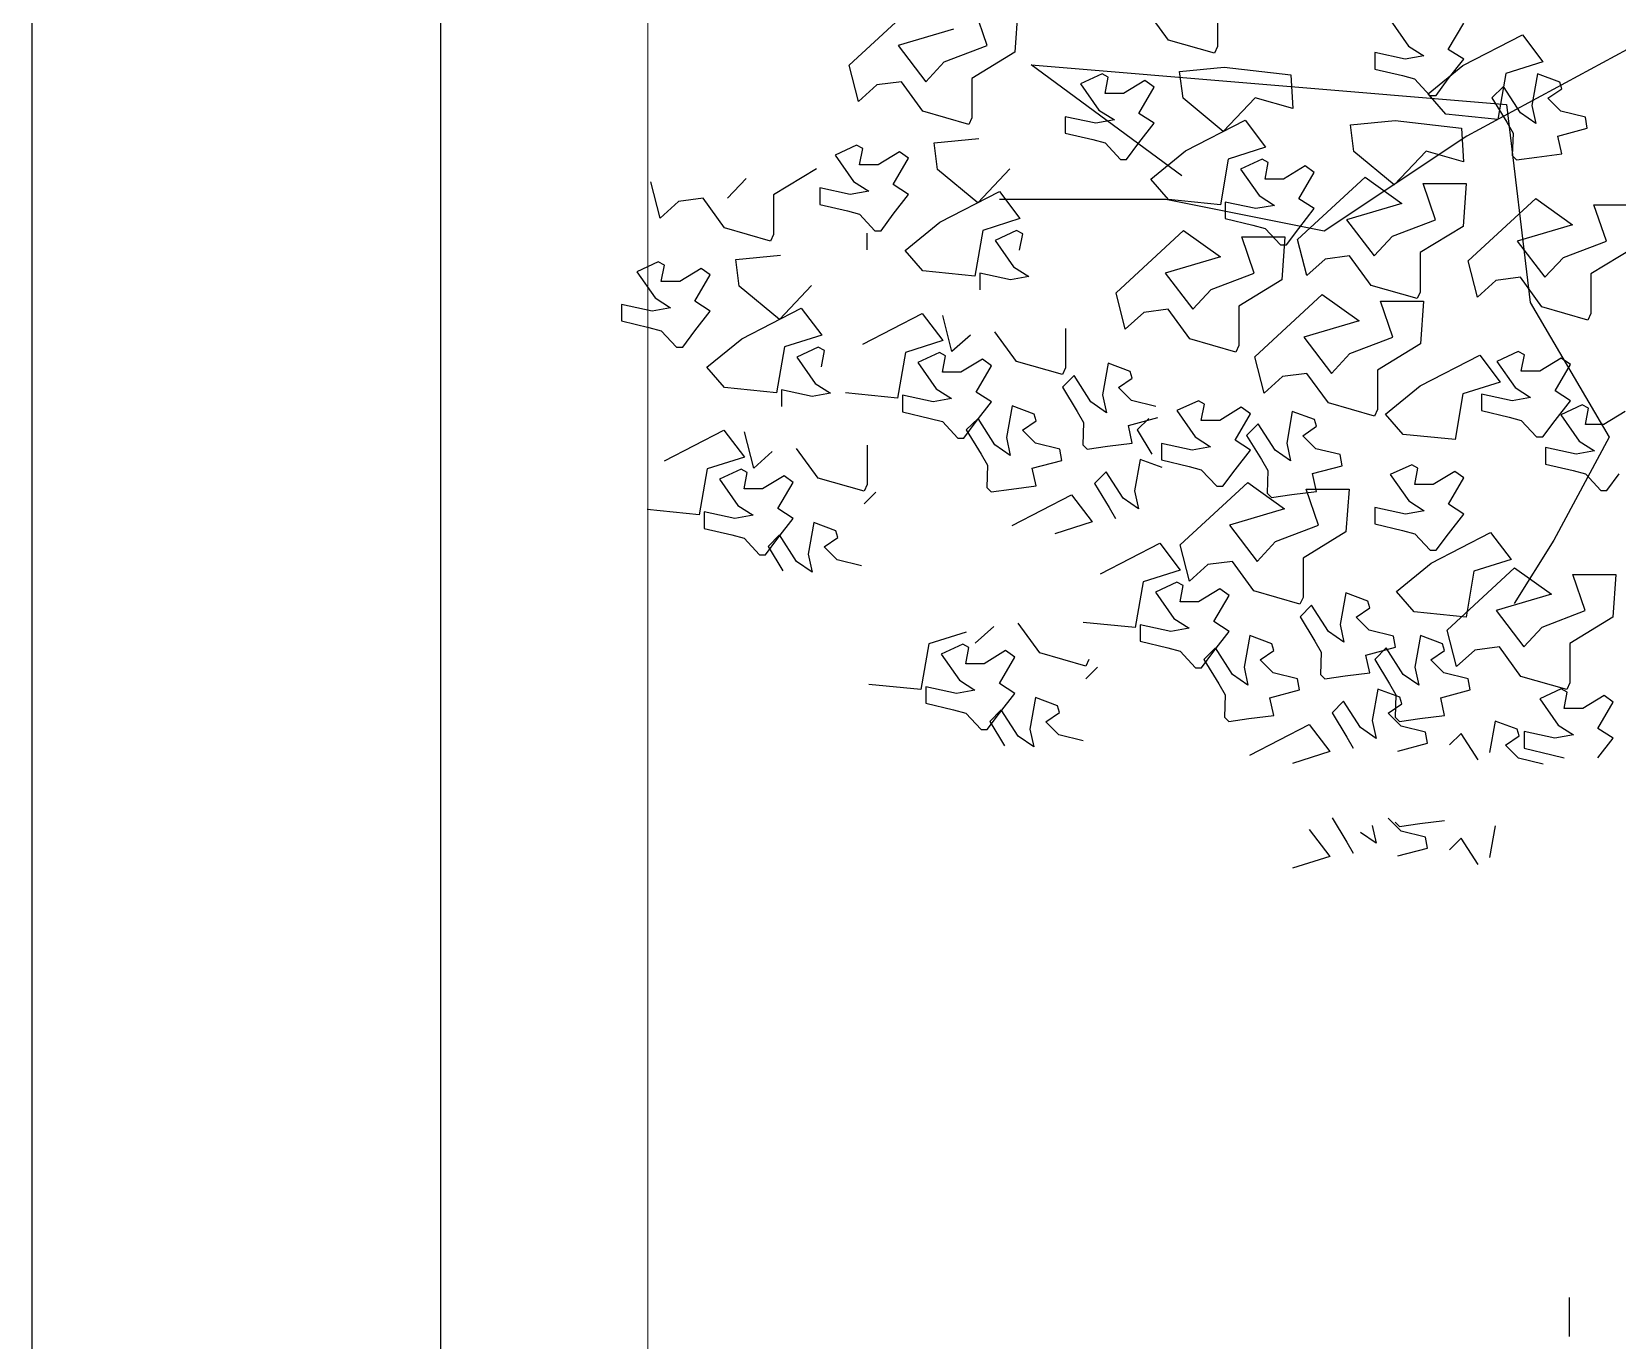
# Model space of a CAD drawing. Header units: metres. Extents: x -1655 to 449, y 40 to 361.
# Drawn here: x 69.307 to 70.083, y 59.16 to 59.801 of the extents above; entities that cross this region are included whole.
import ezdxf

# ---------------------------------------------------------------- set-up
doc = ezdxf.new("R2010")
doc.units = ezdxf.units.M
doc.header["$MEASUREMENT"] = 0
doc.layers.add('Layer5', color=31, linetype='Continuous', lineweight=9)
doc.layers.add('paisajismo', color=7, linetype='Continuous')

# ---------------------------------------------------------------- blocks, each defined once
blk = doc.blocks.new('A$C78ED2221')
at = {"layer": 'paisajismo', "color": 86}
for p, q in [((0.2983, 1.1663), (0.3867, 1.2481)), ((0.4791, 1.1921), (0.4629, 1.2395)), ((0.5192, 1.2395), (0.5152, 1.1835)), ((0.7162, 1.1993), (0.688, 1.2381)), ((0.7804, 1.2424), (0.7804, 1.1907)), ((1.0064, 1.2258), (1.0305, 1.1915)), ((0.4348, 1.2136), (0.3625, 1.1921)), ((1.0827, 1.1871), (1.1028, 1.2216)), ((1.1019, 1.166), (1.1798, 1.2062)), ((1.3557, 1.2081), (1.1069, 1.0734)), ((1.1798, 1.2062), (1.2066, 1.1708)), ((0.3625, 1.1921), (0.3987, 1.1448)), ((0.4228, 1.1707), (0.4791, 1.1921)), ((0.5152, 1.1835), (0.459, 1.1491)), ((0.7764, 1.1821), (0.7162, 1.1993)), ((0.7804, 1.1907), (0.7764, 1.1821)), ((1.0305, 1.1915), (1.0506, 1.1785)), ((1.1028, 1.1742), (1.0827, 1.1871)), ((0.3103, 1.119), (0.2983, 1.1663)), ((0.3987, 1.1448), (0.4228, 1.1707)), ((0.7336, 1.0216), (0.5365, 1.1667)), ((0.5365, 1.1667), (1.1587, 1.1148)), ((0.7309, 1.1581), (0.7893, 1.1637)), ((0.7893, 1.1637), (0.8764, 1.1539)), ((1.0264, 1.1742), (0.9863, 1.1829)), ((0.9863, 1.1829), (0.9863, 1.1613)), ((1.0506, 1.1785), (1.0264, 1.1742)), ((1.0563, 1.1289), (1.1019, 1.166)), ((1.0827, 1.1484), (1.1028, 1.1742)), ((1.2066, 1.1708), (1.1578, 1.1553)), ((0.3666, 1.1448), (0.3344, 1.1405)), ((0.3947, 1.1061), (0.3666, 1.1448)), ((0.6293, 1.1549), (0.6012, 1.142)), ((0.6012, 1.142), (0.6253, 1.1076)), ((0.6373, 1.1506), (0.6293, 1.1549)), ((0.6333, 1.1292), (0.6373, 1.1506)), ((0.6855, 1.1463), (0.6574, 1.1292)), ((0.6975, 1.1377), (0.6855, 1.1463)), ((0.7353, 1.1231), (0.7309, 1.1581)), ((0.8764, 1.1539), (0.8791, 1.1096)), ((0.9863, 1.1613), (1.0225, 1.1527)), ((1.0225, 1.1527), (1.0385, 1.1484)), ((1.0385, 1.1484), (1.0586, 1.1269)), ((1.0666, 1.1269), (1.0827, 1.1484)), ((1.1578, 1.1553), (1.1475, 1.0954)), ((1.1995, 1.1549), (1.1922, 1.1136)), ((1.2286, 1.1442), (1.1995, 1.1549)), ((1.2312, 1.1354), (1.2286, 1.1442)), ((0.3344, 1.1405), (0.3103, 1.119)), ((0.6574, 1.1292), (0.6333, 1.1292)), ((0.6774, 1.1033), (0.6975, 1.1377)), ((0.7881, 1.0796), (0.7353, 1.1231)), ((0.8299, 1.1238), (0.7881, 1.0796)), ((0.8791, 1.1096), (0.8299, 1.1238)), ((1.0794, 1.1023), (1.0563, 1.1289)), ((1.0586, 1.1269), (1.0666, 1.1269)), ((1.1549, 1.1387), (1.1397, 1.1235)), ((1.1397, 1.1235), (1.1592, 1.0919)), ((1.1772, 1.1042), (1.1549, 1.1387)), ((1.2131, 1.1231), (1.2312, 1.1354)), ((0.6253, 1.1076), (0.6454, 1.0947)), ((0.6975, 1.0903), (0.6774, 1.1033)), ((1.1475, 1.0954), (1.0794, 1.1023)), ((1.1587, 1.1148), (1.1898, 0.8557)), ((1.1973, 1.0902), (1.1772, 1.1042)), ((1.1922, 1.1136), (1.1973, 1.0902)), ((0.6212, 1.0903), (0.5811, 1.099)), ((0.5811, 1.099), (0.5811, 1.0775)), ((0.6454, 1.0947), (0.6212, 1.0903)), ((0.6774, 1.0646), (0.6975, 1.0903)), ((0.7386, 1.0542), (0.8165, 1.0944)), ((0.9545, 1.0883), (1.0129, 1.0938)), ((0.9589, 1.0533), (0.9545, 1.0883)), ((1.0129, 1.0938), (1.1, 1.084)), ((1.1, 1.084), (1.1027, 1.0397)), ((1.1592, 1.0919), (1.1675, 1.0774)), ((0.3079, 1.0617), (0.2797, 1.0487)), ((0.3159, 1.0573), (0.3079, 1.0617)), ((0.4138, 1.0299), (0.4094, 1.0648)), ((0.5811, 1.0775), (0.6172, 1.0689)), ((0.6172, 1.0689), (0.6333, 1.0646)), ((0.6333, 1.0646), (0.6534, 1.043)), ((0.6614, 1.043), (0.6774, 1.0646)), ((0.8433, 1.059), (0.7944, 1.0435)), ((1.1069, 1.0734), (0.9202, 0.949)), ((1.1675, 1.0774), (1.1664, 1.048)), ((0.2797, 1.0487), (0.3038, 1.0143)), ((0.3118, 1.0359), (0.3159, 1.0573)), ((0.3641, 1.0531), (0.336, 1.0359)), ((0.356, 1.01), (0.3761, 1.0445)), ((0.3761, 1.0445), (0.3641, 1.0531)), ((0.6534, 1.043), (0.6614, 1.043)), ((0.693, 1.0172), (0.7386, 1.0542)), ((0.7944, 1.0435), (0.7842, 0.9836)), ((0.8389, 1.0432), (0.8108, 1.0302)), ((0.8469, 1.0388), (0.8389, 1.0432)), ((0.8429, 1.0174), (0.8469, 1.0388)), ((1.0117, 1.0098), (0.9589, 1.0533)), ((1.0535, 1.0539), (1.0117, 1.0098)), ((1.1027, 1.0397), (1.0535, 1.0539)), ((1.1664, 1.048), (1.1721, 1.0423)), ((1.1721, 1.0423), (1.1987, 1.0462)), ((0.139, 0.9921), (0.1632, 1.018)), ((0.2556, 1.0309), (0.1993, 0.9965)), ((0.336, 1.0359), (0.3118, 1.0359)), ((0.4667, 0.9863), (0.4138, 1.0299)), ((0.5085, 1.0305), (0.4667, 0.9863)), ((0.8108, 1.0302), (0.8349, 0.9958)), ((0.867, 1.0174), (0.8429, 1.0174)), ((0.8951, 1.0346), (0.867, 1.0174)), ((0.8852, 0.9382), (0.9736, 1.02)), ((0.887, 0.9915), (0.9071, 1.026)), ((0.9071, 1.026), (0.8951, 1.0346)), ((0.9736, 1.02), (1.0218, 0.9855)), ((0.0507, 0.9663), (0.0386, 1.0137)), ((0.2596, 1.0057), (0.2596, 0.9842)), ((0.2997, 0.9971), (0.2596, 1.0057)), ((0.3239, 1.0014), (0.2997, 0.9971)), ((0.3038, 1.0143), (0.3239, 1.0014)), ((0.3761, 0.9971), (0.356, 1.01)), ((0.356, 0.9713), (0.3761, 0.9971)), ((0.4171, 0.9609), (0.495, 1.0011)), ((0.495, 1.0011), (0.5218, 0.9657)), ((0.7161, 0.9905), (0.693, 1.0172)), ((1.0499, 1.0114), (1.1061, 1.0114)), ((1.066, 0.964), (1.0499, 1.0114)), ((1.1061, 1.0114), (1.1021, 0.9554)), ((2.6741, 1.0168), (2.7303, 1.0168)), ((0.0748, 0.9879), (0.0507, 0.9663)), ((0.1069, 0.9921), (0.0748, 0.9879)), ((0.1351, 0.9534), (0.1069, 0.9921)), ((0.2596, 0.9842), (0.2958, 0.9756)), ((0.7128, 0.9905), (0.4951, 0.9905)), ((0.9202, 0.949), (0.7128, 0.9905)), ((0.7842, 0.9836), (0.7161, 0.9905)), ((0.8308, 0.9786), (0.7907, 0.9872)), ((0.7907, 0.9872), (0.7907, 0.9657)), ((0.855, 0.9829), (0.8308, 0.9786)), ((0.8349, 0.9958), (0.855, 0.9829)), ((0.9071, 0.9786), (0.887, 0.9915)), ((0.887, 0.9528), (0.9071, 0.9786)), ((1.0218, 0.9855), (0.9495, 0.964)), ((1.1088, 0.9103), (1.1972, 0.992)), ((1.2734, 0.9834), (1.3297, 0.9834)), ((1.2896, 0.936), (1.2734, 0.9834)), ((0.2958, 0.9756), (0.3118, 0.9713)), ((0.3118, 0.9713), (0.3319, 0.9497)), ((0.3399, 0.9497), (0.356, 0.9713)), ((0.3715, 0.9239), (0.4171, 0.9609)), ((0.5218, 0.9657), (0.473, 0.9502)), ((0.7907, 0.9657), (0.8268, 0.9571)), ((0.8268, 0.9571), (0.8429, 0.9528)), ((0.9495, 0.964), (0.9856, 0.9167)), ((1.0098, 0.9425), (1.066, 0.964)), ((1.1021, 0.9554), (1.0459, 0.921)), ((0.3215, 0.9464), (0.3215, 0.9248)), ((0.3319, 0.9497), (0.3399, 0.9497)), ((0.473, 0.9502), (0.4627, 0.8903)), ((0.5174, 0.9499), (0.4893, 0.9369)), ((0.4893, 0.9369), (0.5134, 0.9026)), ((0.5255, 0.9455), (0.5174, 0.9499)), ((0.5214, 0.9241), (0.5255, 0.9455)), ((0.6477, 0.8683), (0.7361, 0.9501)), ((0.7361, 0.9501), (0.7842, 0.9157)), ((0.8429, 0.9528), (0.863, 0.9312)), ((0.871, 0.9312), (0.887, 0.9528)), ((0.9856, 0.9167), (1.0098, 0.9425)), ((1.173, 0.936), (1.2092, 0.8887)), ((1.2333, 0.9146), (1.2896, 0.936)), ((0.3946, 0.8972), (0.3715, 0.9239)), ((0.9535, 0.9167), (0.9214, 0.9124)), ((0.9816, 0.8779), (0.9535, 0.9167)), ((1.0459, 0.921), (1.0459, 0.8694)), ((1.2092, 0.8887), (1.2333, 0.9146)), ((1.3257, 0.9274), (1.2695, 0.8931)), ((0.0482, 0.909), (0.0201, 0.8961)), ((0.0201, 0.8961), (0.0442, 0.8617)), ((0.0562, 0.9047), (0.0482, 0.909)), ((0.0522, 0.8832), (0.0562, 0.9047)), ((0.1045, 0.9004), (0.0763, 0.8832)), ((0.1164, 0.8918), (0.1045, 0.9004)), ((0.1542, 0.8772), (0.1498, 0.9122)), ((0.4627, 0.8903), (0.3946, 0.8972)), ((0.4692, 0.894), (0.4692, 0.8724)), ((0.5093, 0.8853), (0.4692, 0.894)), ((0.5134, 0.9026), (0.5335, 0.8896)), ((1.1209, 0.8629), (1.1088, 0.9103)), ((1.2695, 0.8931), (1.2695, 0.8414)), ((0.0763, 0.8832), (0.0522, 0.8832)), ((0.0963, 0.8574), (0.1164, 0.8918)), ((0.207, 0.8337), (0.1542, 0.8772)), ((0.2488, 0.8779), (0.207, 0.8337)), ((0.5335, 0.8896), (0.5093, 0.8853)), ((1.0419, 0.8608), (0.9816, 0.8779)), ((1.1449, 0.8845), (1.1209, 0.8629)), ((1.1771, 0.8887), (1.1449, 0.8845)), ((1.2052, 0.85), (1.1771, 0.8887)), ((0.0401, 0.8444), (0, 0.8531)), ((0, 0.8531), (0, 0.8316)), ((0.0442, 0.8617), (0.0643, 0.8488)), ((0.1164, 0.8444), (0.0963, 0.8574)), ((0.9177, 0.8663), (0.9659, 0.8318)), ((0.994, 0.8577), (1.0502, 0.8577)), ((1.0101, 0.8103), (0.994, 0.8577)), ((1.0459, 0.8694), (1.0419, 0.8608)), ((1.0502, 0.8577), (1.0463, 0.8017)), ((1.1898, 0.8557), (1.2935, 0.6796)), ((0, 0.8316), (0.0361, 0.823)), ((0.0643, 0.8488), (0.0401, 0.8444)), ((0.0963, 0.8186), (0.1164, 0.8444)), ((0.1575, 0.8083), (0.2354, 0.8485)), ((0.2354, 0.8485), (0.2622, 0.8131)), ((0.316, 0.8012), (0.3939, 0.8414)), ((0.3939, 0.8414), (0.4207, 0.806)), ((0.4328, 0.7916), (0.4207, 0.8389)), ((0.9659, 0.8318), (0.8936, 0.8103)), ((1.2654, 0.8328), (1.2052, 0.85)), ((1.2695, 0.8414), (1.2654, 0.8328)), ((0.0361, 0.823), (0.0522, 0.8186)), ((0.0522, 0.8186), (0.0723, 0.7971)), ((0.0803, 0.7971), (0.0963, 0.8186)), ((0.2622, 0.8131), (0.2134, 0.7976)), ((0.4569, 0.8131), (0.4328, 0.7916)), ((0.5171, 0.7787), (0.489, 0.8174)), ((0.5814, 0.8217), (0.5814, 0.7701)), ((0.9539, 0.7888), (1.0101, 0.8103)), ((0.0723, 0.7971), (0.0803, 0.7971)), ((0.1119, 0.7712), (0.1575, 0.8083)), ((0.2134, 0.7976), (0.2031, 0.7377)), ((0.2578, 0.7972), (0.2297, 0.7843)), ((0.2658, 0.7929), (0.2578, 0.7972)), ((0.2618, 0.7714), (0.2658, 0.7929)), ((0.3719, 0.7905), (0.3616, 0.7306)), ((0.4207, 0.806), (0.3719, 0.7905)), ((0.4163, 0.7902), (0.3882, 0.7772)), ((0.4243, 0.7858), (0.4163, 0.7902)), ((1.0463, 0.8017), (0.99, 0.7673)), ((1.1743, 0.7916), (1.1461, 0.7787)), ((1.1823, 0.7873), (1.1743, 0.7916)), ((0.135, 0.7446), (0.1119, 0.7712)), ((0.2297, 0.7843), (0.2538, 0.7499)), ((0.3882, 0.7772), (0.4123, 0.7429)), ((0.4203, 0.7644), (0.4243, 0.7858)), ((0.4726, 0.7816), (0.4444, 0.7644)), ((0.4645, 0.7385), (0.4846, 0.773)), ((0.4846, 0.773), (0.4726, 0.7816)), ((0.5774, 0.7615), (0.5171, 0.7787)), ((0.5814, 0.7701), (0.5774, 0.7615)), ((0.6372, 0.7762), (0.6299, 0.7348)), ((0.8414, 0.7372), (0.8293, 0.7845)), ((0.9297, 0.763), (0.9539, 0.7888)), ((1.046, 0.7468), (1.1239, 0.787)), ((1.1239, 0.787), (1.1507, 0.7516)), ((1.1461, 0.7787), (1.1702, 0.7443)), ((1.1782, 0.7658), (1.1823, 0.7873)), ((1.2305, 0.783), (1.2024, 0.7658)), ((1.2224, 0.74), (1.2425, 0.7744)), ((1.2425, 0.7744), (1.2305, 0.783)), ((0.2538, 0.7499), (0.2739, 0.737)), ((0.4444, 0.7644), (0.4203, 0.7644)), ((0.5926, 0.76), (0.5774, 0.7448)), ((0.6148, 0.7255), (0.5926, 0.76)), ((0.6508, 0.7444), (0.6689, 0.7567)), ((0.6689, 0.7567), (0.6663, 0.7654)), ((0.8655, 0.7587), (0.8414, 0.7372)), ((0.9258, 0.7242), (0.8976, 0.763)), ((0.99, 0.7673), (0.99, 0.7156)), ((1.1507, 0.7516), (1.1019, 0.7361)), ((1.2024, 0.7658), (1.1782, 0.7658)), ((0.2031, 0.7377), (0.135, 0.7446)), ((0.2497, 0.7326), (0.2096, 0.7413)), ((0.2096, 0.7413), (0.2096, 0.7198)), ((0.2739, 0.737), (0.2497, 0.7326)), ((0.3616, 0.7306), (0.2935, 0.7375)), ((0.4082, 0.7256), (0.3681, 0.7343)), ((0.3681, 0.7343), (0.3681, 0.7127)), ((0.4324, 0.7299), (0.4082, 0.7256)), ((0.4123, 0.7429), (0.4324, 0.7299)), ((0.4846, 0.7256), (0.4645, 0.7385)), ((0.5774, 0.7448), (0.5969, 0.7131)), ((0.6299, 0.7348), (0.635, 0.7115)), ((0.6679, 0.7273), (0.6508, 0.7444)), ((0.6999, 0.7196), (0.6679, 0.7273)), ((0.7554, 0.7272), (0.7272, 0.7142)), ((0.7634, 0.7228), (0.7554, 0.7272)), ((1.0004, 0.7097), (1.046, 0.7468)), ((1.1019, 0.7361), (1.0916, 0.6762)), ((1.1662, 0.727), (1.1261, 0.7357)), ((1.1261, 0.7357), (1.1261, 0.7142)), ((1.1903, 0.7314), (1.1662, 0.727)), ((1.1702, 0.7443), (1.1903, 0.7314)), ((1.2425, 0.727), (1.2224, 0.74)), ((1.2224, 0.7012), (1.2425, 0.727)), ((0.3681, 0.7127), (0.4043, 0.7041)), ((0.4645, 0.6998), (0.4846, 0.7256)), ((0.5115, 0.7203), (0.5042, 0.6789)), ((0.5405, 0.7095), (0.5115, 0.7203)), ((0.5431, 0.7008), (0.5405, 0.7095)), ((0.5969, 0.7131), (0.6051, 0.6987)), ((0.635, 0.7115), (0.6148, 0.7255)), ((0.7272, 0.7142), (0.7513, 0.6798)), ((0.7593, 0.7014), (0.7634, 0.7228)), ((0.8116, 0.7186), (0.7835, 0.7014)), ((0.8035, 0.6755), (0.8236, 0.71)), ((0.8236, 0.71), (0.8116, 0.7186)), ((0.8784, 0.7131), (0.8712, 0.6718)), ((0.9075, 0.7024), (0.8784, 0.7131)), ((0.986, 0.7071), (0.9258, 0.7242)), ((0.99, 0.7156), (0.986, 0.7071)), ((1.0235, 0.6831), (1.0004, 0.7097)), ((1.1261, 0.7142), (1.1622, 0.7056)), ((1.2581, 0.7218), (1.23, 0.7088)), ((1.23, 0.7088), (1.2541, 0.6744)), ((1.2661, 0.7174), (1.2581, 0.7218)), ((1.2621, 0.696), (1.2661, 0.7174)), ((1.3143, 0.7132), (1.2862, 0.696)), ((0.0564, 0.6486), (0.1342, 0.6888)), ((0.1342, 0.6888), (0.1611, 0.6534)), ((0.1732, 0.639), (0.1611, 0.6863)), ((0.4043, 0.7041), (0.4203, 0.6998)), ((0.4203, 0.6998), (0.4404, 0.6783)), ((0.4484, 0.6783), (0.4645, 0.6998)), ((0.4669, 0.7041), (0.4516, 0.6889)), ((0.4516, 0.6889), (0.4711, 0.6572)), ((0.4891, 0.6696), (0.4669, 0.7041)), ((0.5251, 0.6885), (0.5431, 0.7008)), ((0.5421, 0.6714), (0.5251, 0.6885)), ((0.6051, 0.6987), (0.6041, 0.6693)), ((0.6638, 0.6949), (0.7023, 0.705)), ((0.6688, 0.6715), (0.6638, 0.6949)), ((0.6904, 0.7041), (0.6752, 0.6889)), ((0.6752, 0.6889), (0.6947, 0.6572)), ((0.7835, 0.7014), (0.7593, 0.7014)), ((0.8338, 0.697), (0.8186, 0.6817)), ((0.8561, 0.6625), (0.8338, 0.697)), ((0.8921, 0.6814), (0.9101, 0.6937)), ((0.9101, 0.6937), (0.9075, 0.7024)), ((1.1622, 0.7056), (1.1782, 0.7012)), ((1.1782, 0.7012), (1.1983, 0.6797)), ((1.2064, 0.6797), (1.2224, 0.7012)), ((1.2862, 0.696), (1.2621, 0.696)), ((0.2575, 0.626), (0.2294, 0.6648)), ((0.3218, 0.6691), (0.3218, 0.6174)), ((0.4404, 0.6783), (0.4484, 0.6783)), ((0.5092, 0.6556), (0.4891, 0.6696)), ((0.5042, 0.6789), (0.5092, 0.6556)), ((0.5742, 0.6637), (0.5421, 0.6714)), ((0.6041, 0.6693), (0.6098, 0.6636)), ((0.6098, 0.6636), (0.6364, 0.6675)), ((0.6364, 0.6675), (0.6688, 0.6715)), ((0.7071, 0.6712), (0.7071, 0.6497)), ((0.7473, 0.6626), (0.7071, 0.6712)), ((0.7714, 0.6669), (0.7473, 0.6626)), ((0.7513, 0.6798), (0.7714, 0.6669)), ((0.8236, 0.6626), (0.8035, 0.6755)), ((0.8186, 0.6817), (0.8381, 0.6501)), ((0.8712, 0.6718), (0.8762, 0.6485)), ((0.9091, 0.6643), (0.8921, 0.6814)), ((1.0916, 0.6762), (1.0235, 0.6831)), ((1.1983, 0.6797), (1.2064, 0.6797)), ((1.25, 0.6572), (1.2099, 0.6659)), ((1.2099, 0.6659), (1.2099, 0.6443)), ((1.2935, 0.6796), (1.2209, 0.5448)), ((1.2541, 0.6744), (1.2741, 0.6615)), ((0.1611, 0.6534), (0.1122, 0.6379)), ((0.1972, 0.6605), (0.1732, 0.639)), ((0.4711, 0.6572), (0.4794, 0.6428)), ((0.538, 0.639), (0.5766, 0.6491)), ((0.5766, 0.6491), (0.5742, 0.6637)), ((0.6791, 0.6504), (0.6718, 0.6091)), ((0.7082, 0.6397), (0.6791, 0.6504)), ((0.7071, 0.6497), (0.7433, 0.6411)), ((0.8035, 0.6368), (0.8236, 0.6626)), ((0.8381, 0.6501), (0.8464, 0.6357)), ((0.8762, 0.6485), (0.8561, 0.6625)), ((0.9412, 0.6566), (0.9091, 0.6643)), ((0.9436, 0.642), (0.9412, 0.6566)), ((1.2741, 0.6615), (1.25, 0.6572)), ((0.1122, 0.6379), (0.102, 0.578)), ((0.1567, 0.6375), (0.1286, 0.6246)), ((0.1286, 0.6246), (0.1526, 0.5902)), ((0.1647, 0.6332), (0.1567, 0.6375)), ((0.1607, 0.6117), (0.1647, 0.6332)), ((0.2129, 0.6289), (0.1848, 0.6117)), ((0.2249, 0.6203), (0.2129, 0.6289)), ((0.3177, 0.6088), (0.2575, 0.626)), ((0.4794, 0.6428), (0.4784, 0.6134)), ((0.5431, 0.6156), (0.538, 0.639)), ((0.6345, 0.6342), (0.6193, 0.619)), ((0.6568, 0.5997), (0.6345, 0.6342)), ((0.7433, 0.6411), (0.7593, 0.6368)), ((0.7593, 0.6368), (0.7794, 0.6152)), ((0.7874, 0.6152), (0.8035, 0.6368)), ((0.8464, 0.6357), (0.8454, 0.6063)), ((0.905, 0.6318), (0.9436, 0.642)), ((0.91, 0.6085), (0.905, 0.6318)), ((1.0348, 0.6433), (1.0067, 0.6304)), ((1.0067, 0.6304), (1.0308, 0.596)), ((1.0429, 0.639), (1.0348, 0.6433)), ((1.0388, 0.6175), (1.0429, 0.639)), ((1.0911, 0.6347), (1.0629, 0.6175)), ((1.083, 0.5917), (1.1031, 0.6261)), ((1.1031, 0.6261), (1.0911, 0.6347)), ((0.1848, 0.6117), (0.1607, 0.6117)), ((0.2048, 0.5859), (0.2249, 0.6203)), ((0.3218, 0.6174), (0.3177, 0.6088)), ((0.333, 0.6073), (0.3178, 0.5921)), ((0.4784, 0.6134), (0.484, 0.6077)), ((0.484, 0.6077), (0.5106, 0.6116)), ((0.5106, 0.6116), (0.5431, 0.6156)), ((0.5116, 0.5637), (0.5895, 0.6039)), ((0.5895, 0.6039), (0.6163, 0.5685)), ((0.6193, 0.619), (0.6388, 0.5874)), ((0.6718, 0.6091), (0.6769, 0.5857)), ((0.7318, 0.5384), (0.8202, 0.6202)), ((0.7794, 0.6152), (0.7874, 0.6152)), ((0.8202, 0.6202), (0.8683, 0.5857)), ((0.8454, 0.6063), (0.851, 0.6006)), ((0.851, 0.6006), (0.8776, 0.6045)), ((0.8776, 0.6045), (0.91, 0.6085)), ((0.9126, 0.5642), (0.8965, 0.6116)), ((0.8965, 0.6116), (0.9527, 0.6116)), ((0.9527, 0.6116), (0.9487, 0.5556)), ((1.0629, 0.6175), (1.0388, 0.6175)), ((0.102, 0.578), (0.0339, 0.5849)), ((0.1085, 0.5816), (0.1085, 0.5601)), ((0.1486, 0.5729), (0.1085, 0.5816)), ((0.1526, 0.5902), (0.1727, 0.5773)), ((0.2249, 0.5729), (0.2048, 0.5859)), ((0.6388, 0.5874), (0.6471, 0.5729)), ((0.6769, 0.5857), (0.6568, 0.5997)), ((0.9866, 0.5874), (0.9866, 0.5659)), ((1.0267, 0.5787), (0.9866, 0.5874)), ((1.0509, 0.5831), (1.0267, 0.5787)), ((1.0308, 0.596), (1.0509, 0.5831)), ((1.1031, 0.5787), (1.083, 0.5917)), ((0.1727, 0.5773), (0.1486, 0.5729)), ((0.2048, 0.5471), (0.2249, 0.5729)), ((0.2518, 0.5676), (0.2445, 0.5263)), ((0.2809, 0.5569), (0.2518, 0.5676)), ((0.6163, 0.5685), (0.5675, 0.553)), ((0.7961, 0.5642), (0.8322, 0.5168)), ((0.9866, 0.5659), (1.0228, 0.5573)), ((1.083, 0.5529), (1.1031, 0.5787)), ((0.1085, 0.5601), (0.1446, 0.5515)), ((0.1446, 0.5515), (0.1607, 0.5471)), ((0.1607, 0.5471), (0.1808, 0.5256)), ((0.1888, 0.5256), (0.2048, 0.5471)), ((0.2072, 0.5514), (0.192, 0.5362)), ((0.2294, 0.5169), (0.2072, 0.5514)), ((0.2654, 0.5358), (0.2835, 0.5481)), ((0.2835, 0.5481), (0.2809, 0.5569)), ((0.6271, 0.5007), (0.705, 0.5409)), ((0.705, 0.5409), (0.7318, 0.5055)), ((0.8322, 0.5168), (0.8564, 0.5427)), ((0.9487, 0.5556), (0.8925, 0.5212)), ((1.0228, 0.5573), (1.0388, 0.5529)), ((1.0388, 0.5529), (1.0589, 0.5314)), ((1.0602, 0.5146), (1.1381, 0.5548)), ((1.0669, 0.5314), (1.083, 0.5529)), ((1.2209, 0.5448), (1.1691, 0.4619)), ((0.1808, 0.5256), (0.1888, 0.5256)), ((0.192, 0.5362), (0.2115, 0.5046)), ((0.2445, 0.5263), (0.2496, 0.5029)), ((0.2825, 0.5188), (0.2654, 0.5358)), ((0.7439, 0.4911), (0.7318, 0.5384)), ((0.8925, 0.5212), (0.8925, 0.4695)), ((1.0589, 0.5314), (1.0669, 0.5314)), ((1.165, 0.5194), (1.1161, 0.504)), ((0.2496, 0.5029), (0.2294, 0.5169)), ((0.3145, 0.511), (0.2825, 0.5188)), ((0.7318, 0.5055), (0.683, 0.49)), ((0.7679, 0.5126), (0.7439, 0.4911)), ((0.8001, 0.5168), (0.7679, 0.5126)), ((0.8282, 0.4781), (0.8001, 0.5168)), ((1.0147, 0.4776), (1.0602, 0.5146)), ((1.0811, 0.4266), (1.1695, 0.5084)), ((1.1161, 0.504), (1.1059, 0.444)), ((0.683, 0.49), (0.6727, 0.4301)), ((0.7274, 0.4896), (0.6993, 0.4767)), ((0.7354, 0.4853), (0.7274, 0.4896)), ((0.7314, 0.4638), (0.7354, 0.4853)), ((0.7837, 0.481), (0.7555, 0.4638)), ((0.7956, 0.4724), (0.7837, 0.481)), ((0.8884, 0.4609), (0.8282, 0.4781)), ((0.6993, 0.4767), (0.7234, 0.4423)), ((0.7555, 0.4638), (0.7314, 0.4638)), ((0.7755, 0.438), (0.7956, 0.4724)), ((0.8925, 0.4695), (0.8884, 0.4609)), ((0.9037, 0.4594), (0.8885, 0.4442)), ((0.9259, 0.4249), (0.9037, 0.4594)), ((0.9483, 0.4756), (0.941, 0.4343)), ((0.9773, 0.4649), (0.9483, 0.4756)), ((0.6727, 0.4301), (0.6046, 0.437)), ((0.7234, 0.4423), (0.7435, 0.4294)), ((0.7956, 0.425), (0.7755, 0.438)), ((0.8885, 0.4442), (0.908, 0.4126)), ((1.1059, 0.444), (1.0378, 0.4509)), ((1.1454, 0.4524), (1.1815, 0.4051)), ((1.2057, 0.4309), (1.2619, 0.4524)), ((1.2981, 0.4438), (1.2418, 0.4094)), ((0.4512, 0.4244), (0.4024, 0.4089)), ((0.4874, 0.4315), (0.4633, 0.41)), ((0.5477, 0.3971), (0.5196, 0.4358)), ((0.6792, 0.4337), (0.6792, 0.4122)), ((0.7193, 0.425), (0.6792, 0.4337)), ((0.7435, 0.4294), (0.7193, 0.425)), ((0.7755, 0.3992), (0.7956, 0.425)), ((0.8226, 0.4197), (0.8153, 0.3784)), ((0.8516, 0.409), (0.8226, 0.4197)), ((0.9461, 0.4109), (0.9259, 0.4249)), ((0.941, 0.4343), (0.9461, 0.4109)), ((1.0461, 0.4197), (1.0388, 0.3784)), ((1.0932, 0.3793), (1.0811, 0.4266)), ((1.1815, 0.4051), (1.2057, 0.4309)), ((0.4024, 0.4089), (0.3921, 0.349)), ((0.4469, 0.4086), (0.4188, 0.3956)), ((0.4188, 0.3956), (0.4428, 0.3612)), ((0.4549, 0.4042), (0.4469, 0.4086)), ((0.4508, 0.3828), (0.4549, 0.4042)), ((0.5031, 0.4), (0.475, 0.3828)), ((0.5151, 0.3914), (0.5031, 0.4)), ((0.6079, 0.3799), (0.5477, 0.3971)), ((0.6792, 0.4122), (0.7153, 0.4036)), ((0.7153, 0.4036), (0.7314, 0.3992)), ((0.7314, 0.3992), (0.7515, 0.3777)), ((0.7595, 0.3777), (0.7755, 0.3992)), ((0.778, 0.4035), (0.7627, 0.3883)), ((0.8002, 0.369), (0.778, 0.4035)), ((0.8362, 0.3879), (0.8542, 0.4002)), ((0.8542, 0.4002), (0.8516, 0.409)), ((0.908, 0.4126), (0.9162, 0.3981)), ((0.9162, 0.3981), (0.9152, 0.3687)), ((0.9748, 0.3943), (1.0134, 0.4045)), ((1.0015, 0.4035), (0.9863, 0.3883)), ((1.0237, 0.369), (1.0015, 0.4035)), ((1.0597, 0.3879), (1.0778, 0.4002)), ((1.1173, 0.4008), (1.0932, 0.3793)), ((1.1495, 0.4051), (1.1173, 0.4008)), ((1.1776, 0.3663), (1.1495, 0.4051)), ((1.2418, 0.4094), (1.2418, 0.3577)), ((0.475, 0.3828), (0.4508, 0.3828)), ((0.495, 0.3569), (0.5151, 0.3914)), ((0.612, 0.3885), (0.6079, 0.3799)), ((0.6232, 0.3784), (0.6079, 0.3631)), ((0.7515, 0.3777), (0.7595, 0.3777)), ((0.7627, 0.3883), (0.7822, 0.3567)), ((0.8153, 0.3784), (0.8203, 0.355)), ((0.8532, 0.3709), (0.8362, 0.3879)), ((0.9799, 0.3709), (0.9748, 0.3943)), ((0.9863, 0.3883), (1.0058, 0.3567)), ((1.0388, 0.3784), (1.0439, 0.355)), ((1.0768, 0.3709), (1.0597, 0.3879)), ((0.3921, 0.349), (0.324, 0.3559)), ((0.4428, 0.3612), (0.4629, 0.3483)), ((0.5151, 0.344), (0.495, 0.3569)), ((0.7822, 0.3567), (0.7905, 0.3423)), ((0.8203, 0.355), (0.8002, 0.369)), ((0.8853, 0.3631), (0.8532, 0.3709)), ((0.8877, 0.3486), (0.8853, 0.3631)), ((0.9152, 0.3687), (0.9209, 0.363)), ((0.9209, 0.363), (0.9475, 0.3669)), ((0.9475, 0.3669), (0.9799, 0.3709)), ((1.0058, 0.3567), (1.0141, 0.3423)), ((1.0439, 0.355), (1.0237, 0.369)), ((1.1088, 0.3631), (1.0768, 0.3709)), ((1.1112, 0.3486), (1.1088, 0.3631)), ((1.2378, 0.3491), (1.1776, 0.3663)), ((1.2418, 0.3577), (1.2378, 0.3491)), ((0.4388, 0.344), (0.3987, 0.3526)), ((0.3987, 0.3526), (0.3987, 0.3311)), ((0.4629, 0.3483), (0.4388, 0.344)), ((0.495, 0.3182), (0.5151, 0.344)), ((0.542, 0.3387), (0.5347, 0.2973)), ((0.571, 0.3279), (0.542, 0.3387)), ((0.7905, 0.3423), (0.7895, 0.3128)), ((0.8491, 0.3384), (0.8877, 0.3486)), ((0.8541, 0.3151), (0.8491, 0.3384)), ((0.9456, 0.3337), (0.9304, 0.3184)), ((0.9679, 0.2992), (0.9456, 0.3337)), ((0.9902, 0.3498), (0.9829, 0.3085)), ((1.0193, 0.3391), (0.9902, 0.3498)), ((1.0141, 0.3423), (1.013, 0.3128)), ((1.0219, 0.3304), (1.0193, 0.3391)), ((1.0727, 0.3384), (1.1112, 0.3486)), ((1.0777, 0.3151), (1.0727, 0.3384)), ((1.2305, 0.3499), (1.2023, 0.3369)), ((1.2023, 0.3369), (1.2264, 0.3026)), ((1.2385, 0.3455), (1.2305, 0.3499)), ((1.2344, 0.3241), (1.2385, 0.3455)), ((1.2867, 0.3413), (1.2586, 0.3241)), ((1.2786, 0.2982), (1.2987, 0.3327)), ((1.2987, 0.3327), (1.2867, 0.3413)), ((0.3987, 0.3311), (0.4348, 0.3225)), ((0.4348, 0.3225), (0.4508, 0.3182)), ((0.4508, 0.3182), (0.4709, 0.2966)), ((0.479, 0.2966), (0.495, 0.3182)), ((0.4974, 0.3225), (0.4822, 0.3073)), ((0.5196, 0.288), (0.4974, 0.3225)), ((0.5556, 0.3069), (0.5736, 0.3192)), ((0.5736, 0.3192), (0.571, 0.3279)), ((0.7895, 0.3128), (0.7951, 0.3071)), ((0.8217, 0.311), (0.8541, 0.3151)), ((0.9304, 0.3184), (0.9499, 0.2868)), ((1.0038, 0.3181), (1.0219, 0.3304)), ((1.0209, 0.301), (1.0038, 0.3181)), ((1.013, 0.3128), (1.0187, 0.3071)), ((1.0453, 0.311), (1.0777, 0.3151)), ((1.2586, 0.3241), (1.2344, 0.3241)), ((0.4709, 0.2966), (0.479, 0.2966)), ((0.4822, 0.3073), (0.5017, 0.2756)), ((0.5347, 0.2973), (0.5398, 0.274)), ((0.5727, 0.2898), (0.5556, 0.3069)), ((0.7951, 0.3071), (0.8217, 0.311)), ((0.8227, 0.2631), (0.9006, 0.3033)), ((0.9006, 0.3033), (0.9274, 0.2679)), ((0.988, 0.2852), (0.9679, 0.2992)), ((0.9829, 0.3085), (0.988, 0.2852)), ((1.0187, 0.3071), (1.0453, 0.311)), ((1.053, 0.2933), (1.0209, 0.301)), ((1.0554, 0.2787), (1.053, 0.2933)), ((1.0993, 0.2917), (1.0841, 0.2765)), ((1.1216, 0.2572), (1.0993, 0.2917)), ((1.1439, 0.3079), (1.1366, 0.2666)), ((1.173, 0.2972), (1.1439, 0.3079)), ((1.1756, 0.2884), (1.173, 0.2972)), ((1.1822, 0.294), (1.1822, 0.2724)), ((1.2223, 0.2853), (1.1822, 0.294)), ((1.2264, 0.3026), (1.2465, 0.2896)), ((1.2987, 0.2853), (1.2786, 0.2982)), ((0.5398, 0.274), (0.5196, 0.288)), ((0.6047, 0.2821), (0.5727, 0.2898)), ((0.9499, 0.2868), (0.9582, 0.2724)), ((1.0168, 0.2685), (1.0554, 0.2787)), ((1.1575, 0.2761), (1.1756, 0.2884)), ((1.1746, 0.2591), (1.1575, 0.2761)), ((1.1822, 0.2724), (1.2184, 0.2638)), ((1.2465, 0.2896), (1.2223, 0.2853)), ((1.2786, 0.2595), (1.2987, 0.2853)), ((0.9274, 0.2679), (0.8786, 0.2524)), ((1.2067, 0.2513), (1.1746, 0.2591)), ((1.2184, 0.2638), (1.2344, 0.2595)), ((0.9304, 0.1811), (0.9499, 0.1494)), ((0.9829, 0.1711), (0.988, 0.1478)), ((1.0209, 0.1636), (1.0038, 0.1807)), ((1.013, 0.1754), (1.0187, 0.1698)), ((1.0187, 0.1698), (1.0453, 0.1736)), ((1.0453, 0.1736), (1.0777, 0.1777)), ((1.1439, 0.1705), (1.1366, 0.1292)), ((0.9006, 0.1659), (0.9274, 0.1305)), ((0.9499, 0.1494), (0.9582, 0.135)), ((0.988, 0.1478), (0.9679, 0.1618)), ((1.053, 0.1559), (1.0209, 0.1636)), ((1.0554, 0.1413), (1.053, 0.1559)), ((1.0993, 0.1544), (1.0841, 0.1391)), ((1.1216, 0.1199), (1.0993, 0.1544)), ((0.9274, 0.1305), (0.8786, 0.1151)), ((1.0168, 0.1312), (1.0554, 0.1413))]:
    blk.add_line(p, q, dxfattribs=at)
at = {"layer": 'paisajismo', "color": 64}
for p, q in [((0.459, 1.1491), (0.459, 1.0975)), ((1.2302, 1.106), (1.2131, 1.1231)), ((0.4549, 1.0889), (0.3947, 1.1061)), ((1.2623, 1.0983), (1.2302, 1.106)), ((0.459, 1.0975), (0.4549, 1.0889)), ((0.8165, 1.0944), (0.8433, 1.059)), ((1.2261, 1.0736), (1.2647, 1.0838)), ((1.2647, 1.0838), (1.2623, 1.0983)), ((0.4094, 1.0648), (0.4679, 1.0704)), ((1.2311, 1.0502), (1.2261, 1.0736)), ((1.1987, 1.0462), (1.2311, 1.0502)), ((0.1993, 0.9965), (0.1993, 0.9448)), ((1.1972, 0.992), (1.2453, 0.9576)), ((1.2453, 0.9576), (1.173, 0.936)), ((0.1953, 0.9362), (0.1351, 0.9534)), ((0.1993, 0.9448), (0.1953, 0.9362)), ((0.8123, 0.9415), (0.8686, 0.9415)), ((0.8285, 0.8941), (0.8123, 0.9415)), ((0.8686, 0.9415), (0.8646, 0.8855)), ((0.8973, 0.8909), (0.8852, 0.9382)), ((0.1498, 0.9122), (0.2083, 0.9177)), ((0.7842, 0.9157), (0.7119, 0.8941)), ((0.863, 0.9312), (0.871, 0.9312)), ((0.7119, 0.8941), (0.7481, 0.8468)), ((0.7722, 0.8727), (0.8285, 0.8941)), ((0.9214, 0.9124), (0.8973, 0.8909)), ((0.7481, 0.8468), (0.7722, 0.8727)), ((0.8646, 0.8855), (0.8084, 0.8511)), ((0.6597, 0.821), (0.6477, 0.8683)), ((0.8293, 0.7845), (0.9177, 0.8663)), ((0.6838, 0.8426), (0.6597, 0.821)), ((0.716, 0.8468), (0.6838, 0.8426)), ((0.7441, 0.8081), (0.716, 0.8468)), ((0.8084, 0.8511), (0.8084, 0.7995)), ((0.8936, 0.8103), (0.9297, 0.763)), ((0.8043, 0.7909), (0.7441, 0.8081)), ((0.8084, 0.7995), (0.8043, 0.7909)), ((0.6663, 0.7654), (0.6372, 0.7762)), ((0.8976, 0.763), (0.8655, 0.7587)), ((1.2099, 0.6443), (1.246, 0.6357)), ((1.246, 0.6357), (1.2621, 0.6314)), ((1.2621, 0.6314), (1.2822, 0.6098)), ((1.2902, 0.6098), (1.3062, 0.6314)), ((1.2822, 0.6098), (1.2902, 0.6098)), ((0.8683, 0.5857), (0.7961, 0.5642)), ((0.8564, 0.5427), (0.9126, 0.5642)), ((1.1381, 0.5548), (1.165, 0.5194)), ((1.1695, 0.5084), (1.2177, 0.4739)), ((1.2619, 0.4524), (1.2458, 0.4998)), ((1.2458, 0.4998), (1.302, 0.4998)), ((1.302, 0.4998), (1.2981, 0.4438)), ((1.0378, 0.4509), (1.0147, 0.4776)), ((0.9799, 0.4561), (0.9773, 0.4649)), ((1.2177, 0.4739), (1.1454, 0.4524)), ((0.9619, 0.4438), (0.9799, 0.4561)), ((0.979, 0.4268), (0.9619, 0.4438)), ((1.011, 0.419), (0.979, 0.4268)), ((1.0134, 0.4045), (1.011, 0.419)), ((1.0752, 0.409), (1.0461, 0.4197)), ((1.0778, 0.4002), (1.0752, 0.409))]:
    blk.add_line(p, q, dxfattribs=at)

msp = doc.modelspace()

# ---------------------------------------------------------------- linework, layer by layer
at = {"ltscale": 0.1}
for p, q in [((69.30672, 63.04017), (69.30672, 57.73937)), ((69.50672, 63.04017), (69.50672, 57.73937))]:
    msp.add_line(p, q, dxfattribs=at)
at = {"layer": 'Layer5'}
msp.add_line((69.60834, 62.94567), (69.60834, 57.83937), dxfattribs=at)

# ---------------------------------------------------------------- block references
at = {"xscale": 0.3737905403280332, "yscale": 0.3737905403280332, "zscale": 0.3737905403280332}
msp.add_blockref('A$C78ED2221', (69.59533, 59.34842), dxfattribs=at)
at = {"color": 1, "xscale": -0.3381494434166233, "yscale": 0.3381494434166233, "zscale": 0.3381494434166233, "rotation": 270}
msp.add_blockref('A$C78ED2221', (69.71549, 58.25812), dxfattribs=at)

doc.saveas('drawing.dxf')
